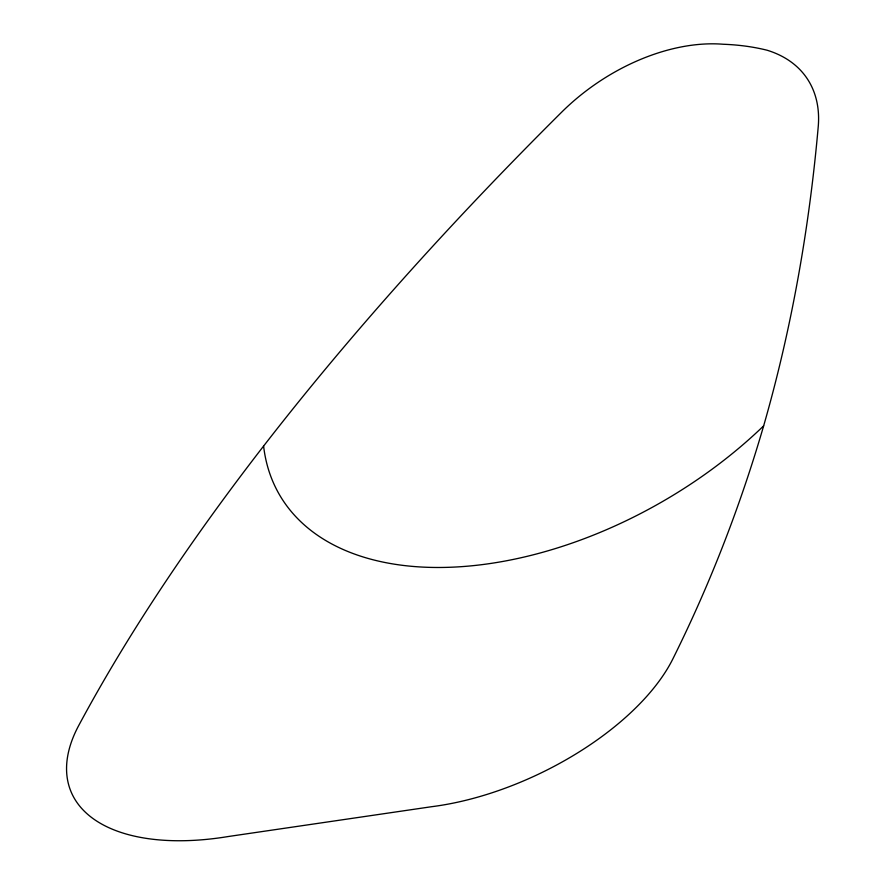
<?xml version="1.0" encoding="UTF-8"?>
<svg xmlns="http://www.w3.org/2000/svg" width="885" height="885" viewBox="0 0 885 885"><rect width="100%" height="100%" fill="white"/><g stroke="black" fill="none" stroke-linecap="round" stroke-linejoin="round"><path stroke-width="1.33" d="M763.644 425.873C791.732 328.247 809.299 227.766 818.238 126.621A160.528 101.211 -34.7 0 0 767.052 50.213A282.182 174.456 -31.9 0 0 723.2 44.25A161.313 102.616 -34.4 0 0 561.599 112.229A1919.831 661.217 -35.5 0 0 78.754 725.468A215.033 110.315 -22 0 0 228.186 836.535L431.648 806.7A199.667 97.804 -25.7 0 0 672.777 659.071C710.013 584.277 740.314 506.087 763.644 425.873A328.235 197.609 -30 0 1 451.461 567.208A328.235 197.609 -30 0 1 263.608 446.14"/></g></svg>
